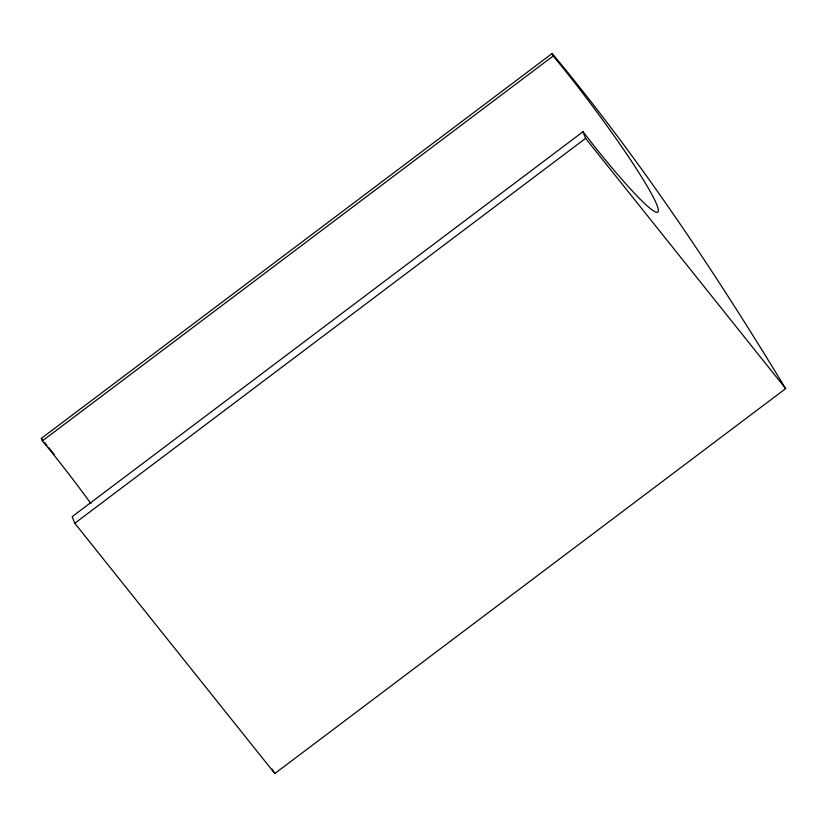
<?xml version="1.0" encoding="UTF-8"?>
<svg xmlns="http://www.w3.org/2000/svg" width="827" height="827" viewBox="0 0 827 827"><rect width="100%" height="100%" fill="white"/><g stroke="black" fill="none" stroke-linecap="round" stroke-linejoin="round"><path stroke-width="1.24" d="M90.96 503.602A130.604 11.63 53 0 0 50.013 450.157L42.342 440.915L41.35 438.382L552.167 53.466C639.354 158.35 714.962 272.145 785.65 388.618L274.833 773.534L74.792 523.264L72.176 516.648L582.994 131.731L597.601 150.338A130.604 11.63 53 0 0 656.193 203.277A130.604 11.63 53 0 0 560.82 65.24L553.16 55.998L552.167 53.466M42.342 440.915L553.16 55.998M74.792 523.264L585.599 138.357L582.994 131.731M585.599 138.357L785.65 388.618M41.35 438.382L42.963 440.398M44.575 442.414L46.994 445.443M48.597 447.459L54.241 454.509M272.114 769.162L274.833 773.534"/></g></svg>
